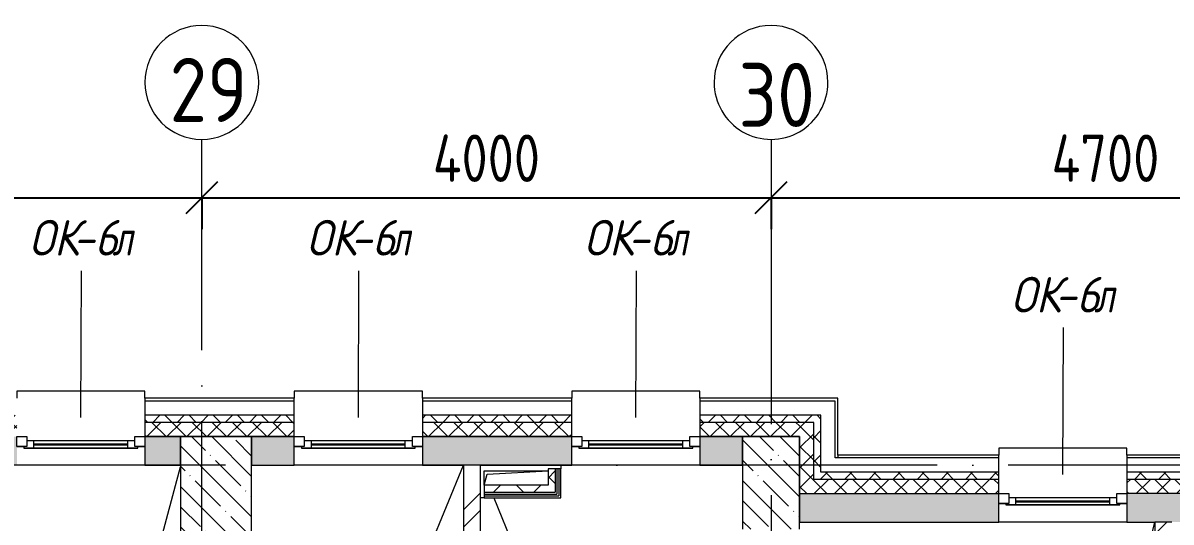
# Model space of a CAD drawing. Header units: millimetres. Extents: x -68946 to 288321, y -402657 to 324925.
# Drawn here: x 115931 to 123999, y 58375 to 61882 of the extents above; entities that cross this region are included whole.
import ezdxf

# ---------------------------------------------------------------- set-up
doc = ezdxf.new("R2010")
doc.units = ezdxf.units.MM
doc.linetypes.add('ADSK_Линия сетки', pattern=[2500, 2000, -250, 0, -250])
doc.layers.get('Defpoints').update_dxf_attribs({"color": 250})
for name, color, linetype, lineweight in [('A-____-____-DIMS', 250, 'Continuous', 9), ('A-DETL-GENF-OTLN', 250, 'Continuous', 5), ('A-FLOR-____-OTLN', 192, 'Continuous', 9), ('A-GLAZ-____-IDEN', 152, 'Continuous', 9), ('A-GLAZ-____-MCUT', 250, 'Continuous', 9), ('A-GLAZ-____-OTLN', 250, 'Continuous', 5), ('A-WALL-____-MCUT', 250, 'Continuous', 13), ('A-WALL-____-PATT', 250, 'Continuous', 13), ('A-WALL-FNSH-MCUT', 250, 'Continuous', 13), ('I-WALL-____-OTLN', 250, 'Continuous', 9), ('S-COLS-____-MCUT', 250, 'Continuous', 25), ('S-COLS-____-OTLN', 250, 'Continuous', 9), ('S-GRID-____-IDEN', 250, 'Continuous', 9), ('S-GRID-____-OTLN', 250, 'Continuous', 9)]:
    doc.layers.add(name, color=color, linetype=linetype, lineweight=lineweight)
doc.styles.add('GOST Common', font='', dxfattribs={"width": 0.9, "height": 350})
doc.styles.add('ISOCPEUR_I', font='isocpeui.ttf', dxfattribs={"width": 0.9, "height": 12.5})
doc.styles.get("Standard").update_dxf_attribs({"font": 'ГОСТ тип А.ttf'})
doc.styles.get('GOST Common').set_extended_font_data('GOST Common')
doc.dimstyles.new('А3', dxfattribs={"dimtxt": 333, "dimasz": 222, "dimexe": 222, "dimexo": 111, "dimgap": 111, "dimtad": 1, "dimtoh": 1, "dimdec": 0, "dimrnd": 0.0015, "dimzin": 0, "dimdsep": 46, "dimtxsty": 'Standard', "dimblk": 'OBLIQUE', "dimcen": 0, "dimclrd": 7, "dimclre": 7, "dimclrt": 7, "dimadec": 0, "dimazin": 0, "dimtfac": 1, "dimtdec": 0, "dimtofl": 0, "dimtmove": 0, "dimatfit": 3, "dimfxl": 1, "dimtolj": 1, "dimtzin": 0, "dimarcsym": 0})
pattern_1 = [(45, (12287.9, -0.0006), (-251.4472, 251.4472), []), (45, (12287.9, 381), (-251.4472, 251.4472), [])]
pattern_2 = [(50, (12287.9, -0.0006), (364.3679, -31.8783), [38.1, -419.1]), (355, (12287.9, -0.0006), (-70.4859, 382.1133), [30.48, -335.28]), (100.451, (12318.28, -2.66), (293.885, 350.2334), [32.38, -356.18]), (46.184, (12287.9, 101.6), (542.1585, -84.0858), [57.15, -628.65]), (96.636, (12333.1, 94.6), (474.805, 494.8554), [48.57, -534.27]), (351.184, (12287.9, 101.6), (474.8102, 494.85), [45.72, -502.92]), (21, (12338.7, 76.2), (303.2285, -204.53046), [38.1, -419.1]), (326, (12338.7, 76.2), (123.6039, 368.376), [30.48, -335.28]), (71.451, (12364, 59.16), (426.8341, 163.8427), [32.38, -356.18]), (37.5, (12287.91, -0.0006), (6.17665, 169.11015), [16.764, -314.452, 16.764, -323.596, -336.55]), (37.5, (12287.91, -0.0006), (6.17665, 169.11015), [-671.576, 16.764, -319.786]), (7.5, (12287.91, -0.0006), (133.63888, 200.3615), [16.764, -177.292, 16.764, -306.832, -128.27]), (7.5, (12287.91, -0.0006), (133.63888, 200.3615), [-517.652, 16.764, -111.506]), (327.5, (12174.63, -0.0006), (271.18182, -11.45836), [16.764, -110.236, 16.764, -379.476, -525.78]), (327.5, (12174.63, -0.0006), (271.18182, -11.45836), [-523.24, 16.764, -509.016]), (317.5, (12123.83, -0.0006), (296.2585, 50.85285), [16.764, -148.336, 16.764, -246.38, -373.38]), (317.5, (12123.83, -0.0006), (296.2585, 50.85285), [-428.244, 16.764, -356.616])]
pattern_3 = [(135, (12287.91, -0.0006), (-84.85281, -84.85281), []), (225, (12287.91, -0.0006), (84.85281, -84.85281), [])]
pattern_4 = [(45, (12287.91, -0.0006), (-70.71068, 70.71068), []), (135, (12287.91, -0.0006), (-70.71068, -70.71068), [])]
pattern_5 = [(135, (12287.91, -0.0006), (-142.5612, -142.5612), []), (135, (12430.48, -0.0006), (-142.5612, -142.5612), [252.016, -50.403, 3.353, -47.05])]
pattern_6 = [(45, (12287.91, -0.0006), (-141.42136, 141.42136), []), (135, (12287.91, -0.0006), (-141.42136, -141.42136), [])]

# ---------------------------------------------------------------- blocks, each defined once
blk = doc.blocks.new('Окно_СКБ_1Ст1 - 120_Окно_СКБ_1Ст_900_ОК6Л-29019250-АР1_Маркировочный план 1 этажа С2и3')
at = {"layer": 'A-GLAZ-____-MCUT'}
for p, q in [((-450, -195), (-450, -125)), ((-450, -125), (-380, -125)), ((-380, -125), (-380, -195)), ((380, -155), (-380, -155)), ((-380, -155), (-380, -195)), ((-330, -205), (-330, -155)), ((330, -205), (330, -155)), ((380, -195), (380, -125)), ((380, -125), (450, -125)), ((380, -195), (380, -155)), ((450, -125), (450, -195)), ((-380, -195), (-450, -195)), ((-380, -195), (-400, -195)), ((-400, -195), (-400, -205)), ((-400, -205), (400, -205)), ((400, -205), (-400, -205)), ((450, -195), (380, -195)), ((400, -195), (380, -195)), ((400, -205), (400, -195))]:
    blk.add_line(p, q, dxfattribs=at)
at = {"layer": 'A-GLAZ-____-MCUT', "lineweight": 5}
for p, q in [((-330, -175), (330, -175)), ((330, -185), (-330, -185))]:
    blk.add_line(p, q, dxfattribs=at)
at = {"layer": 'A-GLAZ-____-OTLN'}
for p, q in [((-450, -195), (-400, -195)), ((400, -195), (450, -195))]:
    blk.add_line(p, q, dxfattribs=at)
blk = doc.blocks.new('WNW_Отлив1 - Отлив_металлический 2-28596055-АР1_Маркировочный план 1 этажа С2и3')
at = {"layer": 'A-GLAZ-____-OTLN'}
for p, q in [((450, 320), (-450, 320)), ((-450, 320), (-450, 270)), ((450, 270), (450, 320))]:
    blk.add_line(p, q, dxfattribs=at)
blk = doc.blocks.new('Окно_СКБ_1Ст1 - 120_Окно_СКБ_1Ст_900_ОК6Л-29019242-АР1_Маркировочный план 1 этажа С2и3')
at = {"layer": 'A-GLAZ-____-MCUT'}
for p, q in [((-450, -195), (-450, -125)), ((-450, -125), (-380, -125)), ((-380, -125), (-380, -195)), ((380, -155), (-380, -155)), ((-380, -155), (-380, -195)), ((-330, -205), (-330, -155)), ((330, -205), (330, -155)), ((380, -195), (380, -125)), ((380, -125), (450, -125)), ((380, -195), (380, -155)), ((450, -125), (450, -195)), ((-380, -195), (-450, -195)), ((-380, -195), (-400, -195)), ((-400, -195), (-400, -205)), ((-400, -205), (400, -205)), ((400, -205), (-400, -205)), ((450, -195), (380, -195)), ((400, -195), (380, -195)), ((400, -205), (400, -195))]:
    blk.add_line(p, q, dxfattribs=at)
at = {"layer": 'A-GLAZ-____-MCUT', "lineweight": 5}
for p, q in [((-330, -175), (330, -175)), ((330, -185), (-330, -185))]:
    blk.add_line(p, q, dxfattribs=at)
at = {"layer": 'A-GLAZ-____-OTLN'}
for p, q in [((-450, -195), (-400, -195)), ((400, -195), (450, -195))]:
    blk.add_line(p, q, dxfattribs=at)
blk = doc.blocks.new('_Wn_-As_OpeningMEP_floor__Rectangular - _Wn_-As_OpeningMEP_floor__Rectangular-35348418-АР1_Маркировочный план 1 этажа С2и3')
at = {"layer": 'A-DETL-GENF-OTLN', "lineweight": 5}
for p, q in [((-203, 78.7), (224.3, 100)), ((-224.1, 0.7), (-203, 78.7))]:
    blk.add_line(p, q, dxfattribs=at)
blk = doc.blocks.new('Ось сетки - Круг_Ø8 мм-39983606-АР1_Маркировочный план 1 этажа С2и3')
at = {"layer": 'S-GRID-____-IDEN'}
for start, end in [(360, 180), (180, 360)]:
    blk.add_arc((0, 0), 4, start, end, dxfattribs=at)
blk = doc.blocks.new('_Oblique')
at = {"color": 0, "linetype": 'ByBlock', "lineweight": -2}
blk.add_line((-0.5, -0.5), (0.5, 0.5), dxfattribs=at)
blk = doc.blocks.new('*D2601')
at = {"layer": 'A-____-____-DIMS', "color": 7, "lineweight": -2, "transparency": 16777216}
for p, q in [((111487.9, 60653.7), (117187.9, 60653.7)), ((111487.9, 60642.7), (111487.9, 60431.7)), ((117187.9, 60642.7), (117187.9, 60431.7))]:
    blk.add_line(p, q, dxfattribs=at)
at = {"layer": 'Defpoints', "color": 0, "transparency": 16777216}
for p in [(111487.9, 60753.7), (117187.9, 60753.7), (117187.9, 60653.7)]:
    blk.add_point(p, dxfattribs=at)
at = {"layer": 'A-____-____-DIMS', "color": 7, "lineweight": -2, "transparency": 16777216, "xscale": 222, "yscale": 222, "zscale": 222, "rotation": 180}
blk.add_blockref('_Oblique', (111487.9, 60653.7), dxfattribs=at)
at = {"layer": 'A-____-____-DIMS', "color": 7, "lineweight": -2, "transparency": 16777216, "xscale": 222, "yscale": 222, "zscale": 222}
blk.add_blockref('_Oblique', (117187.9, 60653.7), dxfattribs=at)
at = {"layer": 'A-____-____-DIMS', "color": 7, "transparency": 16777216, "insert": (114337.9, 60931.2), "char_height": 333, "width": 2.483, "attachment_point": 5}
blk.add_mtext('\\A1;5700', dxfattribs=at)
blk = doc.blocks.new('*D2602')
at = {"layer": 'A-____-____-DIMS', "color": 7, "lineweight": -2, "transparency": 16777216}
for p, q in [((117187.9, 60653.7), (121187.9, 60653.7)), ((117187.9, 60642.7), (117187.9, 60431.7)), ((121187.9, 60642.7), (121187.9, 60431.7))]:
    blk.add_line(p, q, dxfattribs=at)
at = {"layer": 'Defpoints', "color": 0, "transparency": 16777216}
for p in [(117187.9, 60753.7), (121187.9, 60753.7), (121187.9, 60653.7)]:
    blk.add_point(p, dxfattribs=at)
at = {"layer": 'A-____-____-DIMS', "color": 7, "lineweight": -2, "transparency": 16777216, "xscale": 222, "yscale": 222, "zscale": 222, "rotation": 180}
blk.add_blockref('_Oblique', (117187.9, 60653.7), dxfattribs=at)
at = {"layer": 'A-____-____-DIMS', "color": 7, "lineweight": -2, "transparency": 16777216, "xscale": 222, "yscale": 222, "zscale": 222}
blk.add_blockref('_Oblique', (121187.9, 60653.7), dxfattribs=at)
at = {"layer": 'A-____-____-DIMS', "color": 7, "transparency": 16777216, "insert": (119187.9, 60931.2), "char_height": 333, "width": 2.567, "attachment_point": 5}
blk.add_mtext('\\A1;4000', dxfattribs=at)
blk = doc.blocks.new('*D2603')
at = {"layer": 'A-____-____-DIMS', "color": 7, "lineweight": -2, "transparency": 16777216}
for p, q in [((121187.9, 60653.7), (125887.9, 60653.7)), ((121187.9, 60642.7), (121187.9, 60431.7)), ((125887.9, 60642.7), (125887.9, 60431.7))]:
    blk.add_line(p, q, dxfattribs=at)
at = {"layer": 'Defpoints', "color": 0, "transparency": 16777216}
for p in [(121187.9, 60753.7), (125887.9, 60753.7), (125887.9, 60653.7)]:
    blk.add_point(p, dxfattribs=at)
at = {"layer": 'A-____-____-DIMS', "color": 7, "lineweight": -2, "transparency": 16777216, "xscale": 222, "yscale": 222, "zscale": 222, "rotation": 180}
blk.add_blockref('_Oblique', (121187.9, 60653.7), dxfattribs=at)
at = {"layer": 'A-____-____-DIMS', "color": 7, "lineweight": -2, "transparency": 16777216, "xscale": 222, "yscale": 222, "zscale": 222}
blk.add_blockref('_Oblique', (125887.9, 60653.7), dxfattribs=at)
at = {"layer": 'A-____-____-DIMS', "color": 7, "transparency": 16777216, "insert": (123537.9, 60931.2), "char_height": 333, "width": 2.567, "attachment_point": 5}
blk.add_mtext('\\A1;4700', dxfattribs=at)

msp = doc.modelspace()

# ---------------------------------------------------------------- hatches: boundary and pattern name
at = {"layer": 'A-WALL-____-PATT', "lineweight": 15, "true_color": 0x000000}
h = msp.add_hatch(dxfattribs=at)
h.set_pattern_fill('FP_53', color=18, style=0, pattern_type=2)
h.set_pattern_definition(pattern_3)
h.paths.add_polyline_path([(121487.9597, 59075), (121487.9597, 59125), (120687.9964, 59125), (120687.9964, 59075), (121412.9378, 59075)])
h.paths.add_polyline_path([(118737.9144, 59075), (119787.9964, 59075), (119787.9964, 59125), (118737.9144, 59125)])
h.paths.add_polyline_path([(113938.3643, 59075), (113938.3643, 59125), (112888.3643, 59125), (112888.3643, 59075), (113582.3109, 59075)])
h.paths.add_polyline_path([(116788.3643, 59075), (117837.9144, 59075), (117837.9144, 59125), (116788.3643, 59125)])
h.paths.add_polyline_path([(114838.3643, 59075), (115888.3643, 59075), (115888.3643, 59125), (114838.3643, 59125), (114838.3643, 59075.7731)])
h.paths.add_polyline_path([(111988.3643, 59075), (111988.3643, 59125), (110938.1391, 59125), (110938.1391, 59075), (111807.9138, 59075)])
h.paths.add_polyline_path([(91588.9094, 59075), (94438.1391, 59075), (94438.1391, 59125), (89787.9138, 59125), (89787.9138, 59075), (90735.5203, 59075)])
h = msp.add_hatch(dxfattribs=at)
h.set_pattern_fill('FP_52', color=18, style=0, pattern_type=2)
h.set_pattern_definition(pattern_4)
h.paths.add_polyline_path([(116788.3643, 58975), (117837.9144, 58975), (117837.9144, 59075), (116788.3643, 59075)])
h.paths.add_polyline_path([(120987.8919, 58975), (121387.9597, 58975.0339), (121387.8919, 59075), (120687.9964, 59075), (120687.9964, 58975), (120808.5414, 58975)])
h.paths.add_polyline_path([(111239.8528, 58975), (111988.3643, 58975), (111988.3643, 59075), (110938.1391, 59075), (110938.3643, 58975), (111237.8919, 58975)])
h.paths.add_polyline_path([(89887.9138, 58975), (94438.1391, 58975), (94438.1391, 59075), (89887.9138, 59075), (89887.9138, 58976.591)])
h.paths.add_polyline_path([(119441.5859, 58975), (119787.9964, 58975), (119787.9964, 59075), (118737.9144, 59075), (118737.9144, 58975), (119145.9964, 58975)])
h.paths.add_polyline_path([(115888.3643, 58975), (115888.3643, 59075), (114838.3643, 59075), (114838.3643, 58975), (115340.7193, 58975)])
h.paths.add_polyline_path([(113582.3109, 58975), (113938.3643, 58975), (113938.3643, 59075), (112888.3643, 59075), (112888.3643, 58975)])
h = msp.add_hatch(dxfattribs=at)
h.set_pattern_fill('FP_52', color=18, style=0, pattern_type=2)
h.set_pattern_definition(pattern_4)
h.paths.add_polyline_path([(121387.9597, 58575), (121487.9597, 58575), (121487.9597, 59075), (121387.9597, 59075), (121387.9597, 58575.8189)])
h = msp.add_hatch(dxfattribs=at)
h.set_pattern_fill('FP_53', color=18, style=0, pattern_type=2)
h.set_pattern_definition(pattern_3)
h.paths.add_polyline_path([(121503.6866, 58675), (121537.9597, 58675), (121537.9597, 59125), (121487.9597, 59125), (121487.9597, 58675), (121492.0191, 58675)])
h = msp.add_hatch(dxfattribs=at)
h.set_pattern_fill('FP_3', color=18, style=0, pattern_type=2)
h.set_pattern_definition(pattern_2)
h.paths.add_polyline_path([(111237.8919, 58775), (111237.8919, 58975), (110938.3643, 58975), (110938.3643, 58775)])
h.paths.add_polyline_path([(119710.8396, 58775), (119787.9964, 58775), (119787.9964, 58975), (118737.9144, 58975), (118737.9144, 58775), (119620.8396, 58775)])
h.paths.add_polyline_path([(120687.9964, 58775), (120987.8919, 58775), (120987.8919, 58975), (120687.9964, 58975), (120687.9964, 58877.4093)])
h.paths.add_polyline_path([(111812.8919, 58775), (111988.3643, 58775), (111988.3643, 58975), (111737.8919, 58975), (111737.8919, 58775), (111807.9138, 58775)])
h.paths.add_polyline_path([(113938.3643, 58775), (113938.3643, 58975), (112888.3643, 58975), (112888.3643, 58775), (113582.3109, 58775)])
h.paths.add_polyline_path([(115225.9964, 58775), (115888.3643, 58775), (115888.3643, 58975), (114838.3643, 58975), (114838.3643, 58775), (115107.9138, 58775)])
h.paths.add_polyline_path([(116788.3643, 58775), (117037.8919, 58775), (117037.8919, 58975), (116788.3643, 58975), (116788.3643, 58785.9221)])
h.paths.add_polyline_path([(117537.8919, 58775), (117837.9144, 58775), (117837.9144, 58975), (117537.8919, 58975), (117537.8919, 58816.5669)])
h = msp.add_hatch(dxfattribs=at)
h.set_pattern_fill('FP_4', color=18, style=0, pattern_type=2)
h.set_pattern_definition(pattern_1)
h.paths.add_polyline_path([(119025.9964, 53545), (119145.9964, 53545), (119145.9964, 58775), (119025.9964, 58775), (119025.9964, 54704.1186)])
h = msp.add_hatch(dxfattribs=at)
h.set_pattern_fill('FP_83', color=18, style=0, pattern_type=2)
h.set_pattern_definition(pattern_6)
h.paths.add_polyline_path([(119620.8396, 58584.4337), (119670.8396, 58584.4337), (119670.8396, 58749), (119620.8396, 58749), (119620.8396, 58610.9323)])
h = msp.add_hatch(dxfattribs=at)
h.set_pattern_fill('FP_52', color=18, style=0, pattern_type=2)
h.set_pattern_definition(pattern_4)
h.paths.add_polyline_path([(123884.6878, 58575), (124687.9138, 58575), (124687.9138, 58675), (123687.9138, 58675), (123687.9138, 58575)])
h.paths.add_polyline_path([(121657.9597, 58575), (122787.9138, 58575), (122787.9138, 58675), (121487.9597, 58675), (121487.9597, 58575), (121637.9597, 58575)])
h.paths.add_polyline_path([(125587.9138, 58575), (126097.8919, 58575), (126097.8919, 58675), (125587.9138, 58675), (125587.9138, 58606.0127)])
h = msp.add_hatch(dxfattribs=at)
h.set_pattern_fill('FP_53', color=18, style=0, pattern_type=2)
h.set_pattern_definition(pattern_3)
h.paths.add_polyline_path([(125687.8919, 58675), (126097.8919, 58675), (126097.8919, 58725), (125587.9138, 58725), (125587.9138, 58675)])
h.paths.add_polyline_path([(124453.4726, 58675), (124687.9138, 58675), (124687.9138, 58725), (123687.9138, 58725), (123687.9138, 58675)])
h.paths.add_polyline_path([(121657.9597, 58675), (122787.9138, 58675), (122787.9138, 58725), (121537.9597, 58725), (121537.9597, 58675), (121637.9597, 58675)])
h = msp.add_hatch(dxfattribs=at)
h.set_pattern_fill('FP_83', color=18, style=0, pattern_type=2)
h.set_pattern_definition(pattern_6)
h.paths.add_polyline_path([(119240.2165, 58584.4337), (119620.8396, 58584.4337), (119620.8396, 58634.4337), (119171.9964, 58633.75), (119172.3109, 58584.4337), (119224.8043, 58584.4337)])
h = msp.add_hatch(dxfattribs=at)
h.set_pattern_fill('FP_3', color=18, style=0, pattern_type=2)
h.set_pattern_definition(pattern_2)
h.paths.add_polyline_path([(122175.4969, 58375), (122787.9138, 58375), (122787.9138, 58575), (121387.9597, 58575), (121387.9597, 58375), (122128.1307, 58375)])
h.paths.add_polyline_path([(129561.6633, 58375), (129887.8919, 58375), (129887.8919, 58575), (129537.9138, 58575), (129537.9138, 58375)])
h.paths.add_polyline_path([(128637.9138, 58375), (128637.9138, 58575), (127637.9138, 58575), (127637.9138, 58375), (128501.4527, 58375)])
h.paths.add_polyline_path([(123713.7511, 58375), (124687.9138, 58375), (124687.9138, 58575), (123687.9138, 58575), (123687.9138, 58375)])
h.paths.add_polyline_path([(126737.9138, 58375), (126737.9138, 58575), (126537.8919, 58574.9994), (126537.8919, 58375)])
h.paths.add_polyline_path([(126087.8919, 58375), (126137.8919, 58375), (126137.892, 58574.9994), (126087.8919, 58574.9994)])
h.paths.add_polyline_path([(125687.8919, 58375), (125687.8895, 58574.9994), (125587.9138, 58575), (125587.9138, 58375), (125592.8856, 58375)])
h = msp.add_hatch(dxfattribs=at)
h.set_pattern_fill('FP_4', color=18, style=0, pattern_type=2)
h.set_pattern_definition(pattern_1)
h.paths.add_polyline_path([(123884.6878, 53545), (124004.6878, 53545), (124004.6878, 58375), (123884.6878, 58375), (123884.6878, 53980.129)])
at = {"layer": 'S-COLS-____-OTLN', "lineweight": 5, "true_color": 0x000000}
h = msp.add_hatch(dxfattribs=at)
h.set_pattern_fill('FP_1', color=18, style=0, pattern_type=2)
h.set_pattern_definition(pattern_5)
h.paths.add_polyline_path([(117537.8919, 58275), (117537.8919, 58975), (117037.8919, 58975), (117037.8919, 58275), (117479.5245, 58275)])
h = msp.add_hatch(dxfattribs=at)
h.set_pattern_fill('FP_1', color=18, style=0, pattern_type=2)
h.set_pattern_definition(pattern_5)
h.paths.add_polyline_path([(121103.7494, 58325), (121387.8919, 58325), (121387.8919, 58975), (120987.8919, 58975), (120987.8919, 58325)])

# ---------------------------------------------------------------- linework, layer by layer
at = {"layer": 'A-FLOR-____-OTLN', "color": 18, "true_color": 0x000000}
for p, q in [((116278.1439, 55924.6305), (117037.8919, 58763.4001)), ((117924.9434, 56104.5677), (119025.9964, 58775)), ((119240.2165, 58544.4337), (120372.9141, 55772.6027)), ((123101.8373, 55161.7149), (123884.6878, 58375))]:
    msp.add_line(p, q, dxfattribs=at)
at = {"layer": 'A-FLOR-____-OTLN', "color": 18, "lineweight": 5, "true_color": 0x000000}
for p, q in [((119172.3109, 58634.4337), (119172.3109, 58733.75)), ((119172.3109, 58733.75), (119620.8396, 58733.75)), ((119710.8396, 58775), (119710.8396, 58749)), ((119171.9964, 58544.4337), (119145.9964, 58544.4337))]:
    msp.add_line(p, q, dxfattribs=at)
at = {"layer": 'A-GLAZ-____-IDEN', "color": 18, "lineweight": 15, "true_color": 0x000000}
for p, q in [((116338.3643, 59110), (116342.8661, 60141.086)), ((118287.9144, 59110), (118292.4162, 60141.086)), ((120237.9964, 59110), (120242.4982, 60141.086)), ((123237.9138, 58710), (123242.4156, 59741.086))]:
    msp.add_line(p, q, dxfattribs=at)
at = {"layer": 'A-WALL-____-MCUT', "color": 18, "lineweight": 15, "true_color": 0x000000}
for p, q in [((116788.3643, 59225), (116788.3643, 59125)), ((117837.9144, 59225), (116788.3643, 59225)), ((117837.9144, 59125), (117837.9144, 59225)), ((118737.9144, 59225), (118737.9144, 59125)), ((119787.9964, 59225), (118737.9144, 59225)), ((119787.9964, 59125), (119787.9964, 59225)), ((120687.9964, 59225), (120687.9964, 59125)), ((121637.9597, 59225), (120687.9964, 59225)), ((121637.9597, 58825), (121637.9597, 59225)), ((116788.3643, 59125), (116788.3643, 59075)), ((117837.9144, 59125), (116788.3643, 59125)), ((116788.3643, 59075), (116788.3643, 58975)), ((117837.9144, 59075), (116788.3643, 59075)), ((117837.9144, 59075), (117837.9144, 59125)), ((117837.9144, 58975), (117837.9144, 59075)), ((118737.9144, 59125), (118737.9144, 59075)), ((119787.9964, 59125), (118737.9144, 59125)), ((118737.9144, 59075), (118737.9144, 58975)), ((119787.9964, 59075), (118737.9144, 59075)), ((119787.9964, 59075), (119787.9964, 59125)), ((119787.9964, 58975), (119787.9964, 59075)), ((120687.9964, 59125), (120687.9964, 59075)), ((121537.9597, 59125), (120687.9964, 59125)), ((120687.9964, 59075), (120687.9964, 58975)), ((121487.9597, 59075), (120687.9964, 59075)), ((121487.9597, 58675), (121487.9597, 59075)), ((121537.9597, 58725), (121537.9597, 59125)), ((116788.3643, 58975), (117037.8919, 58975)), ((116788.3643, 58975), (116788.3643, 58775)), ((117037.8919, 58975), (116788.3643, 58975)), ((117037.8919, 58975), (117537.8919, 58975)), ((117037.8919, 58775), (117037.8919, 58975)), ((117537.8919, 58975), (117837.9144, 58975)), ((117837.9144, 58975), (117537.8919, 58975)), ((117537.8919, 58975), (117537.8919, 58775)), ((117837.9144, 58775), (117837.9144, 58975)), ((118737.9144, 58975), (119787.9964, 58975)), ((118737.9144, 58975), (118737.9144, 58775)), ((119787.9964, 58975), (118737.9144, 58975)), ((119787.9964, 58775), (119787.9964, 58975)), ((120687.9964, 58975), (120987.8919, 58975)), ((120687.9964, 58975), (120687.9964, 58775)), ((120987.8919, 58975), (120687.9964, 58975)), ((120987.8919, 58975), (121387.9597, 58975)), ((120987.8919, 58775), (120987.8919, 58975)), ((121387.9597, 58975), (121387.9597, 58575)), ((122787.9138, 58825), (121637.9597, 58825)), ((121657.9597, 58845), (121657.9597, 58825)), ((122787.9138, 58725), (122787.9138, 58825)), ((123687.9138, 58825), (123687.9138, 58725)), ((124687.9138, 58825), (123687.9138, 58825)), ((116788.3643, 58775), (117037.8919, 58775)), ((117537.8919, 58775), (117837.9144, 58775)), ((118737.9144, 58775), (119025.9964, 58775)), ((119025.9964, 58775), (119025.9964, 53545)), ((119145.9964, 58775), (119025.9964, 58775)), ((119145.9964, 53545), (119145.9964, 58775)), ((119145.9964, 58775), (119787.9964, 58775)), ((119670.8396, 58749), (119620.8396, 58749)), ((119620.8396, 58749), (119620.8396, 58634.4337)), ((119670.8396, 58749), (119670.8396, 58584.4337)), ((119683.3396, 58749), (119683.3396, 58571.9337)), ((119710.8396, 58749), (119695.8396, 58749)), ((119695.8396, 58749), (119695.8396, 58559.4337)), ((119710.8396, 58544.4337), (119710.8396, 58749)), ((120687.9964, 58775), (120987.8919, 58775)), ((122787.9138, 58675), (121487.9597, 58675)), ((122787.9138, 58725), (121537.9597, 58725)), ((122787.9138, 58675), (122787.9138, 58725)), ((122787.9138, 58575), (122787.9138, 58675)), ((123687.9138, 58725), (123687.9138, 58675)), ((124687.9138, 58725), (123687.9138, 58725)), ((123687.9138, 58675), (123687.9138, 58575)), ((124687.9138, 58675), (123687.9138, 58675)), ((119620.8396, 58634.4337), (119171.9964, 58634.4337)), ((119171.9964, 58634.4337), (119171.9964, 58584.4337)), ((119171.9964, 58584.4337), (119670.8396, 58584.4337)), ((119171.9964, 58571.9337), (119683.3396, 58571.9337)), ((121387.9597, 58575), (121387.9597, 58375)), ((121387.9597, 58575), (122787.9138, 58575)), ((122787.9138, 58375), (122787.9138, 58575)), ((123687.9138, 58575), (123687.9138, 58375)), ((124687.9138, 58575), (123687.9138, 58575)), ((119171.9964, 58559.4337), (119171.9964, 58544.4337)), ((119171.9964, 58559.4337), (119695.8396, 58559.4337)), ((119171.9964, 58544.4337), (119710.8396, 58544.4337)), ((121387.9597, 58375), (122787.9138, 58375)), ((123687.9138, 58375), (123884.6878, 58375)), ((123884.6878, 58375), (123884.6878, 53545)), ((124004.6878, 58375), (123884.6878, 58375))]:
    msp.add_line(p, q, dxfattribs=at)
at = {"layer": 'A-WALL-FNSH-MCUT', "lineweight": 15}
for p, q in [((117837.9144, 59245), (116788.3643, 59245)), ((116788.3643, 59245), (116788.3643, 59225)), ((117837.9144, 59225), (117837.9144, 59245)), ((119787.9964, 59245), (118737.9144, 59245)), ((118737.9144, 59245), (118737.9144, 59225)), ((119787.9964, 59225), (119787.9964, 59245)), ((121657.9597, 59245), (120687.9964, 59245)), ((120687.9964, 59245), (120687.9964, 59225)), ((121657.9597, 58845), (121657.9597, 59245)), ((122787.9138, 58845), (121657.9597, 58845)), ((122787.9138, 58825), (122787.9138, 58845)), ((124687.9138, 58845), (123687.9138, 58845)), ((123687.9138, 58845), (123687.9138, 58825)), ((119695.8396, 58749), (119670.8396, 58749)), ((119171.9964, 58584.4337), (119171.9964, 58559.4337))]:
    msp.add_line(p, q, dxfattribs=at)
at = {"layer": 'I-WALL-____-OTLN', "color": 18, "lineweight": 15, "true_color": 0x000000}
for p, q in [((116788.3643, 58775), (115888.3643, 58775)), ((118737.9144, 58775), (117837.9144, 58775)), ((120687.9964, 58775), (119787.9964, 58775)), ((123687.9138, 58375), (122787.9138, 58375))]:
    msp.add_line(p, q, dxfattribs=at)
at = {"layer": 'S-COLS-____-MCUT', "color": 18, "lineweight": 5, "true_color": 0x000000}
for p, q in [((117537.8919, 58975), (117037.8919, 58975)), ((121387.8919, 58975), (120987.8919, 58975)), ((121387.8919, 58325), (121387.8919, 58975)), ((117037.8919, 58775), (117037.8919, 58275)), ((117537.8919, 58275), (117537.8919, 58775)), ((120987.8919, 58775), (120987.8919, 58325))]:
    msp.add_line(p, q, dxfattribs=at)
at = {"layer": 'S-COLS-____-OTLN', "color": 18, "lineweight": 5, "true_color": 0x000000}
for p, q in [((117037.8919, 58975), (117037.8919, 58775)), ((117537.8919, 58775), (117537.8919, 58975)), ((120987.8919, 58975), (120987.8919, 58775))]:
    msp.add_line(p, q, dxfattribs=at)
at = {"layer": 'S-GRID-____-OTLN', "color": 18, "linetype": 'ADSK_Линия сетки', "true_color": 0x000000}
for p, q in [((117187.9138, -2919.5356), (117187.9138, 61063.6538)), ((121187.9138, 61063.6538), (121187.9138, -2919.5356)), ((167356.8279, 58775), (111607.9138, 58775))]:
    msp.add_line(p, q, dxfattribs=at)

# ---------------------------------------------------------------- block references
at = {"layer": 'A-GLAZ-____-OTLN', "color": 18, "lineweight": 15, "true_color": 0x000000}
for p in [(116338.3643, 58975), (118287.9144, 58975), (120237.9964, 58975), (123237.9138, 58575)]:
    msp.add_blockref('WNW_Отлив1 - Отлив_металлический 2-28596055-АР1_Маркировочный план 1 этажа С2и3', p, dxfattribs=at)
at = {"layer": 'A-GLAZ-____-OTLN', "color": 18, "true_color": 0x000000}
for name, p in [('Окно_СКБ_1Ст1 - 120_Окно_СКБ_1Ст_900_ОК6Л-29019242-АР1_Маркировочный план 1 этажа С2и3', (116338.3643, 59100)), ('Окно_СКБ_1Ст1 - 120_Окно_СКБ_1Ст_900_ОК6Л-29019242-АР1_Маркировочный план 1 этажа С2и3', (118287.9144, 59100)), ('Окно_СКБ_1Ст1 - 120_Окно_СКБ_1Ст_900_ОК6Л-29019242-АР1_Маркировочный план 1 этажа С2и3', (120237.9964, 59100)), ('_Wn_-As_OpeningMEP_floor__Rectangular - _Wn_-As_OpeningMEP_floor__Rectangular-35348418-АР1_Маркировочный план 1 этажа С2и3', (119396.5752, 58633.75)), ('Окно_СКБ_1Ст1 - 120_Окно_СКБ_1Ст_900_ОК6Л-29019250-АР1_Маркировочный план 1 этажа С2и3', (123237.9138, 58700))]:
    msp.add_blockref(name, p, dxfattribs=at)
at = {"layer": 'S-GRID-____-IDEN', "color": 18, "true_color": 0x000000, "xscale": 99.99999999999993, "yscale": 99.99999999999993, "zscale": 99.99999999999993}
msp.add_blockref('Ось сетки - Круг_Ø8 мм-39983606-АР1_Маркировочный план 1 этажа С2и3', (117187.9138, 61463.6538), dxfattribs=at)
at = {"layer": 'S-GRID-____-IDEN', "color": 18, "true_color": 0x000000, "xscale": 99.99999999999993, "yscale": 99.99999999999993, "zscale": 99.99999999999993, "rotation": 180}
msp.add_blockref('Ось сетки - Круг_Ø8 мм-39983606-АР1_Маркировочный план 1 этажа С2и3', (121187.9138, 61463.6538), dxfattribs=at)

# ---------------------------------------------------------------- texts
at = {"layer": 'A-GLAZ-____-IDEN', "color": 18, "lineweight": 15, "true_color": 0x000000, "char_height": 250, "attachment_point": 1, "style": 'ISOCPEUR_I'}
for s, insert, width in [('ОК', (115973.4069, 60497.4402), 372.784687), ('-6', (116280.985, 60497.4402), 336.70875), ('ОК', (117922.957, 60497.4402), 372.784687), ('-6', (118230.5352, 60497.4402), 336.70875), ('ОК', (119873.039, 60497.4402), 372.784687), ('-6', (120180.6172, 60497.4402), 336.70875), ('\\fISOCPEUR|b0|i1|c204|p34|;\\W.75;л', (116558.7975, 60497.4402), 168.354375), ('\\fISOCPEUR|b0|i1|c204|p34|;\\W.75;л', (118508.3477, 60497.4402), 168.354375), ('\\fISOCPEUR|b0|i1|c204|p34|;\\W.75;л', (120458.4297, 60497.4402), 168.354375), ('ОК', (122872.9564, 60097.4402), 372.784687), ('-6', (123180.5346, 60097.4402), 336.70875), ('\\fISOCPEUR|b0|i1|c204|p34|;\\W.75;л', (123458.3471, 60097.4402), 168.354375)]:
    msp.add_mtext(s, dxfattribs=dict(at, insert=insert, width=width))
at = {"layer": 'S-GRID-____-IDEN', "color": 18, "true_color": 0x000000, "char_height": 450, "attachment_point": 1, "style": 'GOST Common'}
for s, insert, width in [('29', (116961.1832, 61636.1871), 548.35425), ('30', (120959.2445, 61600.9329), 541.139062)]:
    msp.add_mtext(s, dxfattribs=dict(at, insert=insert, width=width))

# ---------------------------------------------------------------- dimensions: what is measured, and where the dimension line sits
at = {"layer": 'A-____-____-DIMS', "color": 18, "true_color": 0x000000}
for base, p1, p2, picture, middle in [((117187.9138, 60653.7189), (111487.9138, 60753.7038), (117187.9138, 60753.7038), '*D2601', (114337.9138, 60931.2189)), ((121187.9138, 60653.7189), (117187.9138, 60753.7038), (121187.9138, 60753.7038), '*D2602', (119187.9138, 60931.2189)), ((125887.9138, 60653.7189), (121187.9138, 60753.7038), (125887.9138, 60753.7038), '*D2603', (123537.9138, 60931.2189))]:
    dim = msp.add_linear_dim(base=base, p1=p1, p2=p2, dimstyle='А3', dxfattribs=at)
    dim.commit()
    dim.dimension.update_dxf_attribs({"geometry": picture, "text_midpoint": middle})

doc.saveas('drawing.dxf')
